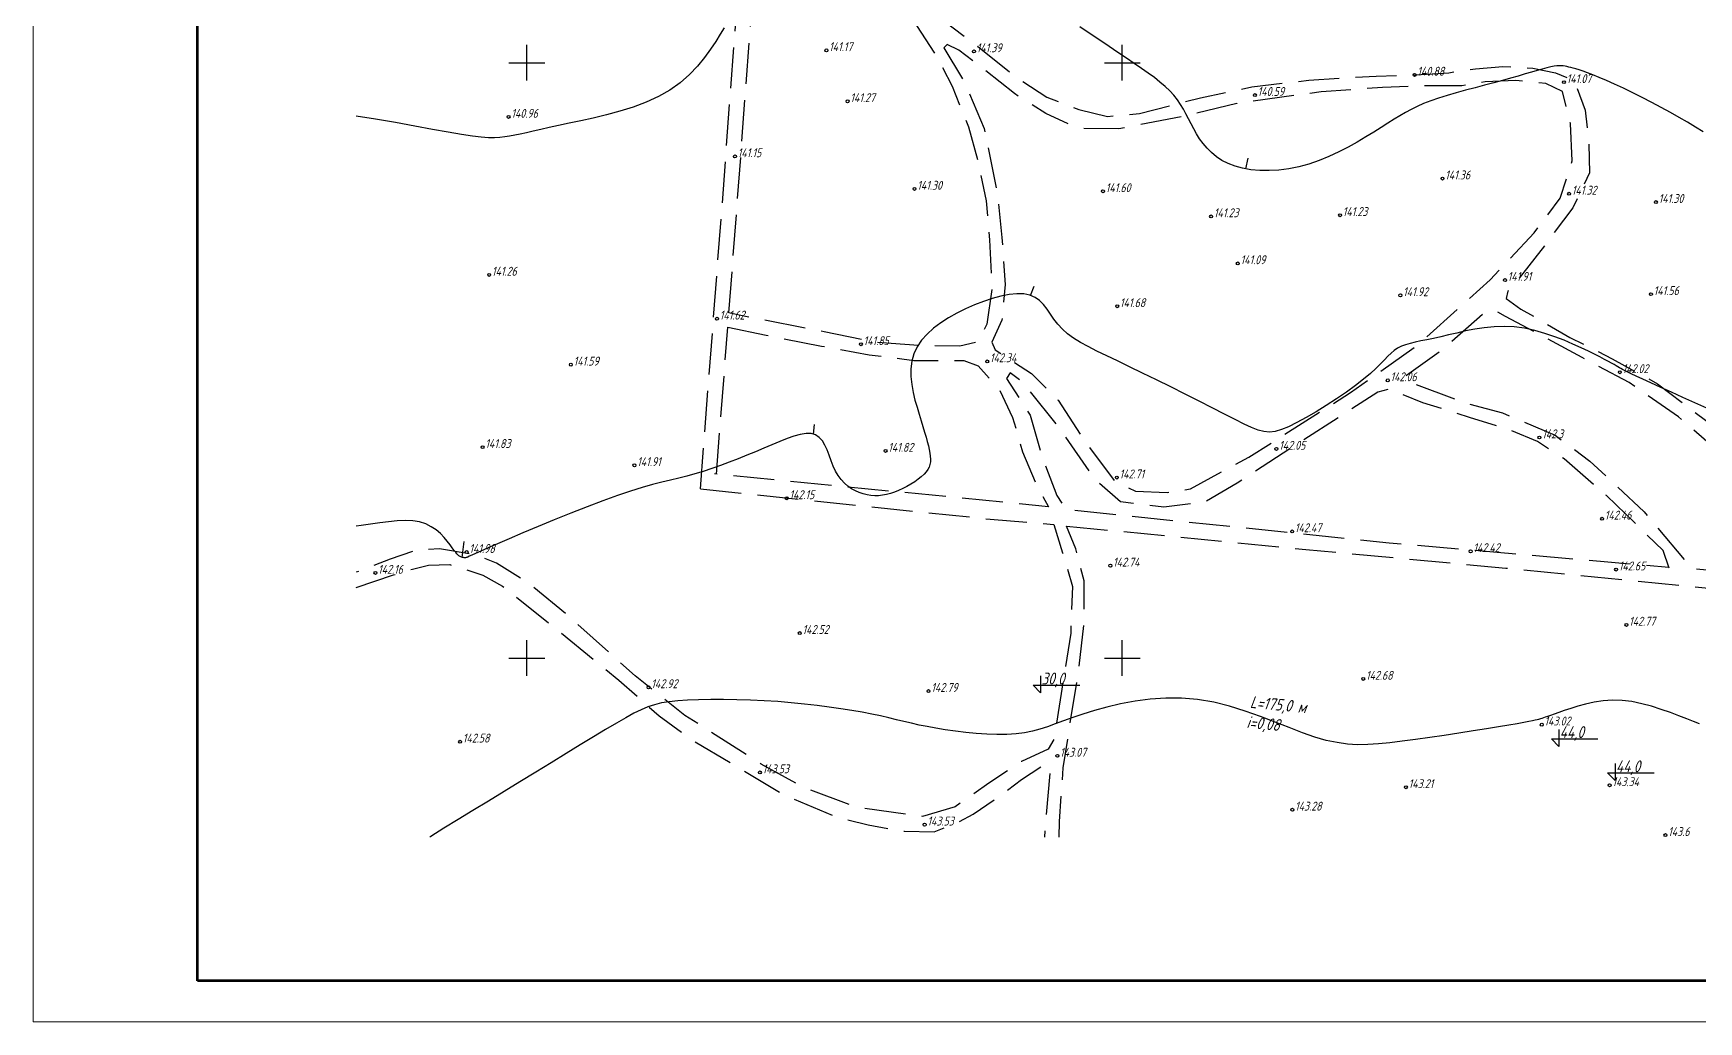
# Model space of a CAD drawing. Header units: millimetres. Extents: x 0 to 841, y 0 to 594.
# Drawn here: x 0 to 203.1, y 0 to 120.5 of the extents above; entities that cross this region are included whole.
import ezdxf

# ---------------------------------------------------------------- set-up
doc = ezdxf.new("R2010")
doc.units = ezdxf.units.MM
for name, pattern in [('AHIDDEN4', [7, 5, -2]), ('K5LT_BASIC', [0]), ('K5LT_THIN', [0])]:
    doc.linetypes.add(name, pattern=pattern)
for name, color, linetype in [('CONT-MNR', 7, 'Continuous'), ('кресты', 7, 'Continuous'), ('ПИКЕТЫ', 7, 'Continuous'), ('Проектні відмітки', 7, 'Continuous'), ('Рамка', 30, 'Continuous'), ('СІТУАЦІЯ', 7, 'Continuous')]:
    doc.layers.add(name, color=color, linetype=linetype)
doc.styles.add('Такие дела', font='GOST_A.TTF', dxfattribs={"oblique": 15})

# ---------------------------------------------------------------- blocks, each defined once
blk = doc.blocks.new('U0')
at = {"layer": 'Рамка', "color": 7, "linetype": 'K5LT_THIN', "lineweight": 18}
for p, q in [((0, 0), (0, 594)), ((841, 0), (0, 0))]:
    blk.add_line(p, q, dxfattribs=at)
at = {"layer": 'Рамка', "color": 7, "linetype": 'K5LT_BASIC', "lineweight": 60}
for p, q in [((20, 5), (20, 589)), ((836, 5), (20, 5))]:
    blk.add_line(p, q, dxfattribs=at)

msp = doc.modelspace()

# ---------------------------------------------------------------- linework, layer by layer
at = {"layer": 'CONT-MNR', "color": 30, "linetype": 'Continuous'}
for points, elevation in [([(84.24, 121.18), (83.76, 120.43), (83.21, 119.55), (82.57, 118.59), (81.82, 117.56), (80.97, 116.52), (79.99, 115.49), (78.88, 114.51), (77.63, 113.6), (76.23, 112.81), (74.72, 112.13), (73.13, 111.54), (71.5, 111.02), (69.87, 110.58), (68.27, 110.2), (66.74, 109.87), (65.33, 109.57), (64.05, 109.29), (62.9, 109.04), (61.87, 108.81), (60.95, 108.6), (60.12, 108.41), (59.38, 108.25), (58.7, 108.11), (58.08, 107.99), (57.49, 107.89), (56.89, 107.82), (56.25, 107.78), (55.5, 107.79), (54.61, 107.86), (53.53, 107.99), (52.21, 108.18), (50.6, 108.46), (48.69, 108.81), (46.51, 109.22), (44.16, 109.65), (41.71, 110.07), (39.38, 110.42)], 51.18), ([(203.6, 108.51), (202.65, 109.09), (201.68, 109.68), (200.66, 110.27), (199.6, 110.88), (198.49, 111.49), (197.33, 112.1), (196.17, 112.7), (195.01, 113.27), (193.88, 113.82), (192.81, 114.32), (191.82, 114.77), (190.93, 115.16), (190.16, 115.48), (189.5, 115.73), (188.95, 115.93), (188.48, 116.09), (188.08, 116.2), (187.75, 116.29), (187.46, 116.36), (187.21, 116.42), (186.98, 116.47), (186.77, 116.52), (186.55, 116.56), (186.32, 116.58), (186.06, 116.58), (185.77, 116.56), (185.42, 116.51), (185.02, 116.43), (184.54, 116.32), (183.99, 116.17), (183.36, 116), (182.66, 115.79), (181.89, 115.57), (181.04, 115.32), (180.12, 115.06), (179.12, 114.78), (178.06, 114.5), (176.94, 114.2), (175.79, 113.89), (174.63, 113.58), (173.49, 113.26), (172.39, 112.94), (171.34, 112.61), (170.38, 112.28), (169.52, 111.95), (168.73, 111.61), (168, 111.25), (167.3, 110.88), (166.61, 110.48), (165.91, 110.04), (165.16, 109.57), (164.34, 109.05), (163.45, 108.48), (162.47, 107.89), (161.42, 107.27), (160.32, 106.66), (159.17, 106.07), (157.98, 105.51), (156.77, 105.02), (155.54, 104.59), (154.3, 104.26), (153.07, 104.02), (151.86, 103.86), (150.68, 103.79), (149.54, 103.8), (148.46, 103.89), (147.45, 104.07), (146.52, 104.32), (145.68, 104.64), (144.93, 105.03), (144.25, 105.48), (143.65, 105.98), (143.11, 106.51), (142.64, 107.08), (142.21, 107.67), (141.82, 108.27), (141.48, 108.88), (141.16, 109.48), (140.85, 110.09), (140.54, 110.69), (140.22, 111.28), (139.87, 111.86), (139.49, 112.43), (139.05, 112.99), (138.56, 113.53), (138, 114.06), (137.37, 114.59), (136.69, 115.13), (135.93, 115.68), (135.11, 116.25), (134.23, 116.86), (133.27, 117.5), (132.25, 118.19), (131.17, 118.92), (130.03, 119.69), (128.85, 120.48), (127.62, 121.3)], 51.18), ([(204.04, 74.81), (202.58, 75.46), (201.13, 76.11), (199.73, 76.75), (198.42, 77.35), (197.24, 77.89), (196.23, 78.36), (195.43, 78.73), (194.81, 79.02), (194.35, 79.24), (194.01, 79.41), (193.75, 79.54), (193.55, 79.64), (193.38, 79.74), (193.21, 79.85), (193, 79.98), (192.74, 80.13), (192.42, 80.31), (192.04, 80.52), (191.57, 80.77), (191.02, 81.06), (190.36, 81.39), (189.6, 81.77), (188.71, 82.19), (187.73, 82.64), (186.65, 83.09), (185.51, 83.53), (184.31, 83.94), (183.08, 84.29), (181.82, 84.56), (180.57, 84.73), (179.32, 84.79), (178.1, 84.75), (176.91, 84.63), (175.75, 84.45), (174.63, 84.23), (173.57, 83.98), (172.56, 83.74), (171.61, 83.51), (170.73, 83.32), (169.92, 83.15), (169.18, 83.01), (168.5, 82.86), (167.87, 82.71), (167.31, 82.55), (166.8, 82.36), (166.35, 82.13), (165.94, 81.86), (165.56, 81.53), (165.17, 81.15), (164.75, 80.71), (164.27, 80.21), (163.7, 79.65), (163.02, 79.03), (162.2, 78.34), (161.21, 77.58), (160.1, 76.78), (158.9, 75.96), (157.65, 75.16), (156.4, 74.39), (155.19, 73.68), (154.05, 73.06), (153.04, 72.56), (152.17, 72.21), (151.41, 71.99), (150.72, 71.91), (150.04, 71.96), (149.33, 72.14), (148.55, 72.45), (147.63, 72.88), (146.54, 73.43), (145.23, 74.09), (143.75, 74.84), (142.13, 75.66), (140.43, 76.52), (138.68, 77.4), (136.94, 78.26), (135.25, 79.09), (133.66, 79.87), (132.2, 80.57), (130.88, 81.2), (129.69, 81.78), (128.62, 82.32), (127.67, 82.84), (126.83, 83.36), (126.1, 83.9), (125.47, 84.46), (124.93, 85.06), (124.45, 85.68), (124.02, 86.3), (123.6, 86.9), (123.16, 87.45), (122.69, 87.93), (122.14, 88.32), (121.51, 88.6), (120.76, 88.75), (119.91, 88.77), (118.97, 88.68), (117.97, 88.49), (116.93, 88.2), (115.85, 87.84), (114.76, 87.42), (113.67, 86.93), (112.62, 86.41), (111.6, 85.84), (110.64, 85.22), (109.76, 84.56), (108.97, 83.85), (108.3, 83.1), (107.75, 82.29), (107.34, 81.44), (107.1, 80.54), (106.99, 79.61), (107, 78.66), (107.1, 77.7), (107.27, 76.74), (107.5, 75.81), (107.75, 74.92), (108.01, 74.08), (108.25, 73.29), (108.47, 72.57), (108.67, 71.91), (108.85, 71.3), (109, 70.74), (109.13, 70.23), (109.24, 69.77), (109.32, 69.34), (109.37, 68.95), (109.39, 68.59), (109.38, 68.26), (109.32, 67.94), (109.22, 67.64), (109.07, 67.35), (108.86, 67.06), (108.6, 66.76), (108.27, 66.46), (107.89, 66.16), (107.47, 65.85), (107.01, 65.56), (106.52, 65.27), (106.02, 65.01), (105.51, 64.78), (105, 64.57), (104.51, 64.41), (104.02, 64.28), (103.54, 64.19), (103.06, 64.14), (102.59, 64.13), (102.12, 64.17), (101.65, 64.24), (101.18, 64.37), (100.71, 64.53), (100.24, 64.74), (99.78, 65), (99.33, 65.32), (98.91, 65.69), (98.51, 66.12), (98.15, 66.6), (97.82, 67.15), (97.54, 67.76), (97.29, 68.41), (97.04, 69.07), (96.79, 69.72), (96.52, 70.31), (96.21, 70.84), (95.83, 71.26), (95.38, 71.56), (94.84, 71.71), (94.22, 71.72), (93.52, 71.61), (92.74, 71.4), (91.9, 71.11), (91.01, 70.76), (90.06, 70.36), (89.07, 69.94), (88.05, 69.51), (87, 69.08), (85.93, 68.65), (84.86, 68.23), (83.78, 67.83), (82.72, 67.46), (81.67, 67.11), (80.65, 66.81), (79.67, 66.54), (78.69, 66.29), (77.68, 66.05), (76.62, 65.79), (75.48, 65.49), (74.22, 65.14), (72.81, 64.7), (71.23, 64.17), (69.45, 63.53), (67.53, 62.79), (65.53, 62), (63.51, 61.19), (61.54, 60.38), (59.69, 59.6), (58.02, 58.88), (56.58, 58.27), (55.44, 57.77), (54.57, 57.38), (53.92, 57.09), (53.47, 56.89), (53.16, 56.75), (52.97, 56.66), (52.85, 56.62), (52.77, 56.59), (52.69, 56.58), (52.61, 56.58), (52.52, 56.58), (52.44, 56.59), (52.35, 56.6), (52.27, 56.63), (52.19, 56.65), (52.11, 56.68), (52.03, 56.71), (51.96, 56.76), (51.87, 56.83), (51.77, 56.92), (51.65, 57.06), (51.5, 57.24), (51.31, 57.48), (51.09, 57.79), (50.81, 58.17), (50.48, 58.6), (50.09, 59.06), (49.64, 59.52), (49.12, 59.97), (48.53, 60.36), (47.86, 60.7), (47.1, 60.94), (46.26, 61.07), (45.35, 61.11), (44.36, 61.07), (43.32, 60.97), (42.24, 60.83), (41.12, 60.67), (39.98, 60.5), (39.38, 60.42)], 51.55)]:
    msp.add_lwpolyline(points, dxfattribs=dict(at, elevation=elevation))
at = {"layer": 'CONT-MNR', "color": 30, "linetype": 'Continuous', "flags": 128}
for points, elevation in [([(147.82, 104.01), (148.11, 105.31)], 51.18), ([(121.6, 88.56), (122.03, 89.69)], 51.55), ([(95.11, 71.63), (95.25, 72.81)], 51.55), ([(52.3, 56.62), (52.53, 58.54)], 51.55)]:
    msp.add_lwpolyline(points, dxfattribs=dict(at, elevation=elevation))
at = {"layer": 'CONT-MNR', "color": 30, "linetype": 'Continuous'}
msp.add_lwpolyline([(203.15, 36.33), (202.43, 36.6), (201.59, 36.92), (200.64, 37.3), (199.6, 37.7), (198.48, 38.09), (197.32, 38.46), (196.12, 38.78), (194.91, 39.03), (193.71, 39.17), (192.53, 39.2), (191.39, 39.12), (190.3, 38.96), (189.27, 38.74), (188.32, 38.49), (187.45, 38.21), (186.67, 37.94), (186, 37.7), (185.45, 37.5), (184.99, 37.34), (184.63, 37.22), (184.34, 37.12), (184.12, 37.05), (183.93, 36.99), (183.78, 36.95), (183.65, 36.91), (183.51, 36.87), (183.35, 36.82), (183.12, 36.76), (182.79, 36.69), (182.34, 36.59), (181.73, 36.48), (180.93, 36.33), (179.91, 36.16), (178.65, 35.95), (177.18, 35.71), (175.55, 35.45), (173.82, 35.18), (172.04, 34.91), (170.26, 34.65), (168.53, 34.41), (166.89, 34.19), (165.39, 34), (164.01, 33.87), (162.71, 33.79), (161.46, 33.78), (160.22, 33.86), (158.96, 34.03), (157.65, 34.31), (156.25, 34.71), (154.73, 35.24), (153.11, 35.86), (151.4, 36.53), (149.61, 37.21), (147.75, 37.87), (145.85, 38.46), (143.92, 38.95), (141.96, 39.29), (140.01, 39.45), (138.07, 39.46), (136.17, 39.32), (134.33, 39.08), (132.57, 38.75), (130.91, 38.36), (129.37, 37.94), (127.97, 37.5), (126.73, 37.08), (125.62, 36.68), (124.61, 36.31), (123.66, 35.97), (122.74, 35.68), (121.82, 35.43), (120.86, 35.24), (119.83, 35.1), (118.7, 35.03), (117.5, 35.02), (116.25, 35.06), (114.97, 35.14), (113.68, 35.26), (112.42, 35.42), (111.2, 35.59), (110.05, 35.78), (109, 35.98), (108.01, 36.18), (107.08, 36.39), (106.16, 36.61), (105.25, 36.83), (104.3, 37.05), (103.31, 37.28), (102.24, 37.5), (101.07, 37.73), (99.81, 37.95), (98.47, 38.17), (97.05, 38.37), (95.56, 38.56), (94.02, 38.74), (92.42, 38.9), (90.78, 39.03), (89.11, 39.13), (87.43, 39.21), (85.77, 39.27), (84.14, 39.29), (82.59, 39.29), (81.12, 39.26), (79.78, 39.21), (78.57, 39.13), (77.52, 39.02), (76.59, 38.87), (75.74, 38.66), (74.93, 38.39), (74.1, 38.05), (73.21, 37.61), (72.23, 37.07), (71.09, 36.41), (69.78, 35.63), (68.31, 34.74), (66.69, 33.75), (64.96, 32.69), (63.14, 31.57), (61.26, 30.42), (59.34, 29.24), (57.41, 28.06), (55.49, 26.89), (53.61, 25.74), (51.8, 24.64), (50.07, 23.58), (48.45, 22.57), (48.35, 22.51)], dxfattribs=at)
at = {"layer": 'кресты', "color": 3, "linetype": 'Continuous'}
for p, q in [((60.17, 114.76), (60.17, 119.12)), ((60.17, 114.76), (60.17, 119.12)), ((132.77, 114.76), (132.77, 119.12)), ((132.77, 114.76), (132.77, 119.12)), ((57.99, 116.94), (62.35, 116.94)), ((57.99, 116.94), (62.35, 116.94)), ((130.59, 116.94), (134.95, 116.94)), ((130.59, 116.94), (134.95, 116.94)), ((60.17, 42.16), (60.17, 46.52)), ((60.17, 42.16), (60.17, 46.52)), ((132.77, 42.16), (132.77, 46.52)), ((132.77, 42.16), (132.77, 46.52)), ((57.99, 44.34), (62.35, 44.34)), ((57.99, 44.34), (62.35, 44.34)), ((130.59, 44.34), (134.95, 44.34)), ((130.59, 44.34), (134.95, 44.34))]:
    msp.add_line(p, q, dxfattribs=at)
at = {"layer": 'ПИКЕТЫ', "color": 7, "linetype": 'Continuous'}
for centre in [(96.7, 118.45), (114.69, 118.32), (168.42, 115.46), (186.62, 114.57), (99.28, 112.24), (148.94, 112.99), (57.95, 110.33), (85.55, 105.52), (107.44, 101.55), (171.82, 102.81), (130.42, 101.27), (187.25, 100.96), (197.84, 99.95), (143.61, 98.2), (159.33, 98.35), (146.86, 92.47), (55.58, 91.07), (179.44, 90.44), (132.16, 87.25), (166.68, 88.58), (197.24, 88.72), (83.36, 85.72), (100.9, 82.61), (65.54, 80.12), (116.31, 80.52), (193.44, 79.2), (165.15, 78.21), (183.64, 71.24), (54.78, 70.06), (103.91, 69.61), (151.56, 69.85), (73.29, 67.85), (132.11, 66.35), (91.86, 63.83), (191.28, 61.33), (153.49, 59.79), (52.84, 57.27), (175.25, 57.36), (41.71, 54.73), (131.32, 55.61), (192.98, 55.13), (93.45, 47.39), (194.24, 48.39), (75.01, 40.78), (162.16, 41.8), (109.15, 40.32), (183.92, 36.22), (52.04, 34.14), (124.86, 32.42), (88.59, 30.4), (167.35, 28.59), (192.2, 28.83), (153.51, 25.85), (108.68, 24.03), (199, 22.75)]:
    msp.add_circle(centre, 0.181, dxfattribs=at)
at = {"layer": 'Проектні відмітки', "color": 0, "linetype": 'Continuous'}
for points in [[(122.81, 42.18), (122.81, 40.09), (121.9, 41.02), (127.58, 41.02)], [(186, 35.65), (186, 33.56), (185.09, 34.5), (190.77, 34.5)], [(192.86, 31.49), (192.86, 29.4), (191.95, 30.33), (197.63, 30.33)]]:
    msp.add_lwpolyline(points, dxfattribs=at)
at = {"layer": 'СІТУАЦІЯ', "color": 7, "linetype": 'AHIDDEN4', "flags": 128}
for points in [[(81.34, 64.97), (83.93, 98.75), (90.75, 190.46)], [(84.81, 86.44), (85.74, 98.62), (88.43, 134.36)], [(107.16, 122.28), (110.1, 117.79), (112.03, 114.08), (114.02, 109.12), (115.24, 104.7), (116.19, 100.09), (116.59, 95.34), (116.87, 89.34), (116.28, 85.08), (115.1, 82.86), (112.98, 82.37), (108.87, 82.41), (102.6, 82.86), (96.41, 84.13), (86.05, 86.17), (84.8, 86.43)], [(109.95, 123.59), (110.99, 122.08), (115.01, 119.04), (119.85, 115.17), (123.58, 112.75), (127.46, 111.23), (130.99, 110.4), (134.86, 110.75), (142.33, 112.68), (148.56, 113.99), (155.54, 114.82), (163.74, 115.32), (168.51, 115.45), (172.59, 115.73), (175.84, 116.21), (179.16, 116.49), (182.83, 116.28), (185.6, 115.73), (187.91, 114.73), (189.21, 111.16), (189.65, 107.33), (189.74, 103.51), (187.73, 99.24), (184.29, 94.69), (180.79, 90.18), (179.77, 89.09), (179.59, 88.2), (181.37, 86.91), (187.36, 83.45), (192.5, 80.85), (198.04, 77.78), (201.77, 74.95), (205.13, 72.4), (208.86, 69.12), (218.57, 58.7), (223.03, 53.7), (224.19, 52.7), (229.11, 52.39)], [(220.51, 53.47), (213.04, 62.32), (206.47, 68.65), (200.6, 73.75), (194.57, 77.95), (188.84, 81), (179.52, 86), (178.44, 86.61), (177.12, 86.58), (171.54, 81.73), (167.42, 78.81), (167.21, 78.23), (174.33, 75.54), (179.12, 74.23), (185.54, 71.53), (189.8, 68.37), (196.39, 62.17), (202.21, 55.28), (220.65, 53.45)], [(84.7, 84.71), (89.34, 83.73), (96.12, 82.38), (101.9, 81.34), (107.37, 80.65), (111.21, 80.65), (113.47, 80.65), (115.21, 79.98), (117.85, 76.99), (119.41, 73.69), (120.59, 69.51), (122.22, 65.7), (123.77, 62.8), (83.05, 66.79)], [(83.3, 66.77), (84.68, 84.71)], [(199.46, 55.29), (198.71, 57.47), (191.81, 64.16), (186.64, 68.63), (183.4, 70.76), (179.94, 72.19), (175.11, 73.68), (169.43, 75.48), (165.34, 77.13), (163.95, 76.78), (146.77, 65.69), (142.93, 63.41), (137.84, 62.75), (132.56, 63.41), (129.62, 65.95), (124.94, 72.64), (120.59, 78.05), (119.12, 79.12), (118.65, 78.45), (121.53, 73.97), (123, 68.89), (124.8, 64.15), (125.94, 62.48), (165.33, 58.4), (199.41, 55.44)], [(81.34, 64.97), (116.65, 61.29), (124.41, 60.63), (125.5, 57.17), (126.69, 53.06), (126.49, 47.36), (124.47, 34.48), (123.75, 33.24), (120.49, 31.74), (116.52, 29.07), (112.41, 26.21), (108.43, 25.03), (100.41, 26.14), (93.96, 28.55), (88.74, 31.42), (79.44, 37.35), (73.37, 42.17), (65.35, 49.41), (60.4, 53.45), (56.48, 55.92), (53.81, 56.96), (49.51, 57.68), (46.79, 57.52), (43.53, 56.41), (39.75, 54.91), (39.38, 54.83)], [(125.08, 22.51), (125.13, 24.4), (125.57, 30.96), (127.48, 43.05), (128.14, 48.96), (128.14, 53.75), (127.1, 57.68), (125.98, 60.44)], [(125.98, 60.44), (155.17, 57.58), (179.53, 55.32), (229.03, 50.42)], [(39.38, 52.93), (43.9, 54.49), (46.23, 55.19), (48.19, 55.68), (50.79, 55.74), (54.81, 54.46), (57.2, 53.13), (64.27, 47.48), (71.41, 41.65), (76.32, 37.29), (80.51, 34.25), (86.33, 30.79), (91.58, 27.63), (98.07, 24.9), (101.81, 23.99), (106.24, 23.22), (109.84, 23.16), (112.45, 24.15), (114.61, 25.31), (117.86, 27.53), (120.49, 29.52), (123.22, 31.35), (123.99, 30.93), (123.28, 22.51)]]:
    msp.add_lwpolyline(points, dxfattribs=at)
msp.add_lwpolyline([(111.44, 119.17), (111.03, 118.76), (113.59, 114.47), (115.94, 108.94), (117.6, 100.72), (118.1, 95.64), (118.51, 89.9), (118.1, 85.55), (116.85, 82.85), (117.27, 81.93), (121.7, 79.03), (124.95, 75.78), (128.2, 70.8), (131.88, 65.87), (134.37, 64.69), (138.25, 64.55), (141.08, 64.97), (148.21, 68.84), (160.62, 76.74), (168.64, 82.41), (177.65, 90.46), (182.98, 96.19), (186.16, 100.41), (187.62, 104.97), (187.41, 109.53), (186.44, 113.45), (184.43, 114.41), (180.77, 114.76), (177.03, 114.62), (174.19, 114.14), (170.67, 114.14), (164.51, 113.93), (157.04, 113.38), (146.73, 111.99), (140.3, 110.4), (132.37, 108.88), (127.32, 108.95), (123.45, 110.75), (119.64, 113.17), (115.21, 116.69), (112.86, 118.49)], close=True, dxfattribs=at)

# ---------------------------------------------------------------- block references
at = {"layer": 'Рамка'}
msp.add_blockref('U0', (0, 0), dxfattribs=at)

# ---------------------------------------------------------------- texts
at = {"layer": 'ПИКЕТЫ', "color": 7, "linetype": 'Continuous', "style": 'Такие дела', "oblique": 15}
for s, p in [('141.17', (97.02, 118.35)), ('141.39', (115.01, 118.22)), ('140.88', (168.74, 115.36)), ('140.59', (149.27, 112.89)), ('141.07', (186.95, 114.46)), ('141.27', (99.61, 112.14)), ('140.96', (58.28, 110.23)), ('141.15', (85.88, 105.42)), ('141.36', (172.14, 102.71)), ('141.30', (107.77, 101.45)), ('141.60', (130.75, 101.16)), ('141.32', (187.58, 100.85)), ('141.30', (198.17, 99.84)), ('141.23', (143.94, 98.1)), ('141.23', (159.65, 98.25)), ('141.09', (147.19, 92.37)), ('141.26', (55.91, 90.97)), ('141.91', (179.76, 90.34)), ('141.92', (167.01, 88.47)), ('141.56', (197.56, 88.61)), ('141.68', (132.48, 87.14)), ('141.62', (83.69, 85.62)), ('141.85', (101.22, 82.5)), ('142.34', (116.63, 80.42)), ('141.59', (65.87, 80.01)), ('142.06', (165.47, 78.1)), ('142.02', (193.76, 79.09)), ('142.3', (183.97, 71.14)), ('141.83', (55.11, 69.96)), ('141.82', (104.23, 69.5)), ('142.05', (151.89, 69.74)), ('141.91', (73.62, 67.75)), ('142.71', (132.43, 66.25)), ('142.15', (92.18, 63.72)), ('142.46', (191.6, 61.23)), ('142.47', (153.81, 59.69)), ('141.98', (53.16, 57.16)), ('142.42', (175.57, 57.26)), ('142.16', (42.03, 54.62)), ('142.74', (131.64, 55.5)), ('142.65', (193.31, 55.03)), ('142.77', (194.56, 48.29)), ('142.52', (93.78, 47.28)), ('142.68', (162.48, 41.69)), ('142.92', (75.34, 40.67)), ('142.79', (109.48, 40.21)), ('143.02', (184.24, 36.12)), ('142.58', (52.36, 34.04)), ('143.07', (125.18, 32.31)), ('143.53', (88.91, 30.29)), ('143.21', (167.68, 28.48)), ('143.34', (192.53, 28.72)), ('143.28', (153.84, 25.74)), ('143.53', (109.01, 23.92)), ('143.6', (199.33, 22.64))]:
    msp.add_text(s, height=1.089, dxfattribs=at).set_placement(p)
at = {"layer": 'Проектні відмітки', "color": 0, "linetype": 'Continuous', "style": 'Такие дела', "oblique": 15}
for s, p in [('30,0', (122.92, 41.12)), ('44,0', (186.11, 34.59)), ('44,0', (192.97, 30.42))]:
    msp.add_text(s, height=1.452, dxfattribs=at).set_placement(p)
for s, p in [('L=175,0 м', (148.31, 38.28)), ('i=0,08', (147.89, 35.84))]:
    msp.add_text(s, height=1.452, rotation=354.3797, dxfattribs=at).set_placement(p)

doc.saveas('drawing.dxf')
